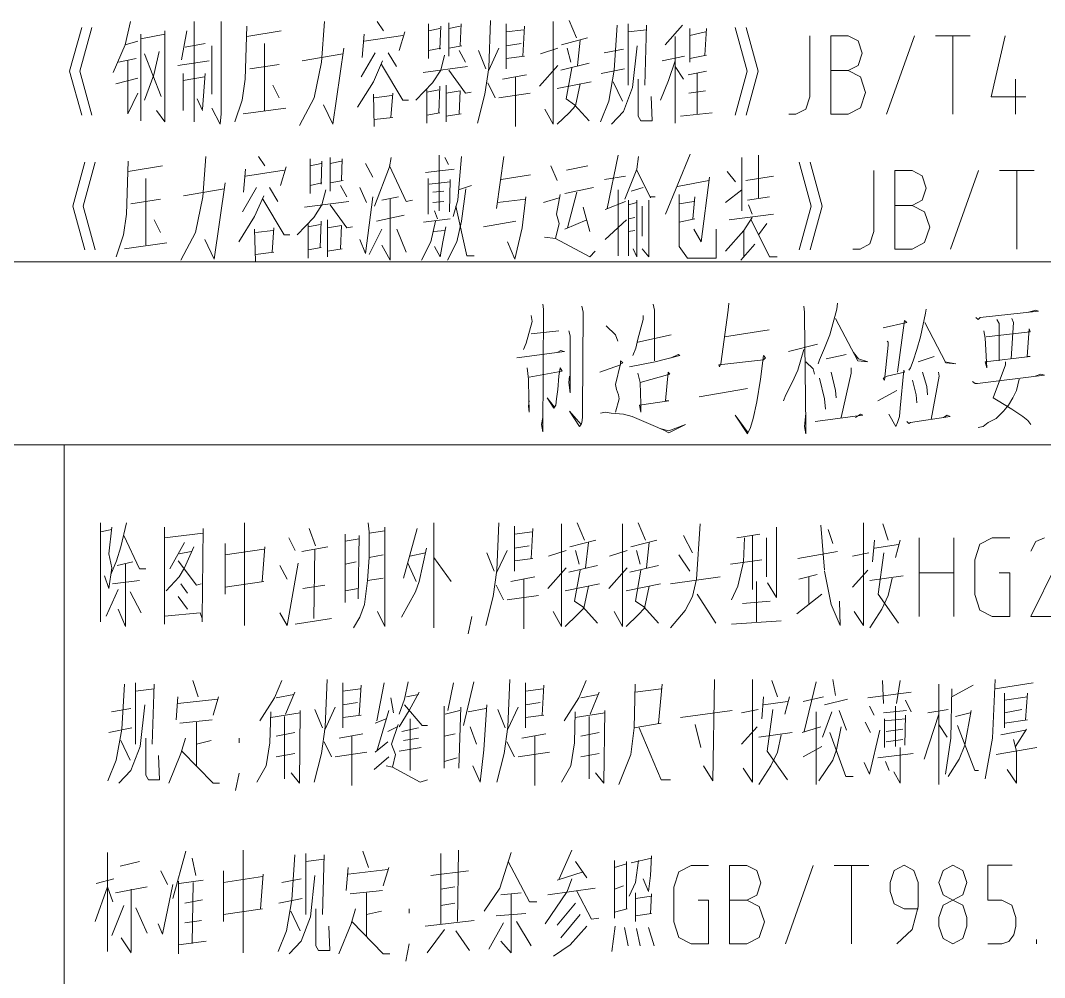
# Model space of a CAD drawing. Header units: millimetres. Extents: x 0 to 829, y 0 to 586.
# Drawn here: x 702.25 to 740.86, y 513.29 to 549.38 of the extents above; entities that cross this region are included whole.
import ezdxf

# ---------------------------------------------------------------- set-up
doc = ezdxf.new("R2010")
doc.units = ezdxf.units.MM

msp = doc.modelspace()

# ---------------------------------------------------------------- linework, layer by layer
at = {"color": 0, "lineweight": 0}
for points in [[(704.557194, 545.810722), (704.102111, 547.461722), (704.557194, 549.11625)], [(704.938194, 545.810722), (704.486639, 547.461722), (704.938194, 549.11625)], [(706.398694, 549.334972), (706.190556, 548.463611), (705.739, 547.419389)], [(708.801111, 549.334972), (708.801111, 545.549667)], [(709.810056, 549.334972), (709.810056, 545.853056), (709.774778, 545.461472), (709.460806, 546.071778)], [(710.783722, 549.158583), (710.716694, 547.158333), (710.610861, 546.375167), (710.332167, 545.549667)], [(713.70825, 549.334972), (713.602417, 547.810972), (713.323722, 546.463361), (712.769861, 545.419139)], [(715.690861, 549.334972), (715.934278, 548.985722)], [(717.638194, 549.246778), (717.638194, 547.9415)], [(717.638194, 548.985722), (718.058, 549.073917)], [(718.093278, 549.158583), (718.058, 548.29075)], [(718.403722, 548.029694), (718.403722, 549.289111)], [(718.403722, 549.073917), (718.823528, 549.158583)], [(718.858806, 549.246778), (718.823528, 548.421278)], [(719.970056, 549.377306), (719.903028, 547.59225)], [(720.562722, 549.246778), (720.562722, 547.549917)], [(721.257694, 549.158583), (721.190667, 548.029694)], [(722.337194, 549.334972), (722.337194, 545.461472), (722.023222, 546.029444)], [(722.929861, 549.377306), (723.208556, 548.724667)], [(724.739611, 549.204444), (724.633778, 547.507583), (724.425639, 546.332833), (724.111667, 545.549667)], [(725.155889, 549.246778), (725.155889, 546.939611)], [(725.783833, 546.939611), (725.850861, 549.204444)], [(727.209056, 549.204444), (726.549361, 548.463611)], [(727.48775, 549.073917), (727.48775, 547.810972)], [(728.112167, 549.073917), (728.045139, 548.072028)], [(729.191667, 549.11625), (729.643222, 547.461722)], [(729.611472, 549.11625), (730.063028, 547.461722)], [(706.783222, 548.682333), (707.686333, 548.855194)], [(706.783222, 548.855194), (706.783222, 545.592)], [(707.686333, 548.985722), (707.686333, 545.549667), (707.375889, 545.983583)], [(708.522417, 548.985722), (708.314278, 547.899167)], [(710.783722, 548.767), (712.071361, 548.985722)], [(715.204028, 548.855194), (715.133472, 547.983833)], [(715.204028, 548.594139), (716.664528, 548.812861)], [(716.735083, 548.943389), (716.526944, 548.244889)], [(720.562722, 548.943389), (721.222417, 549.028056)], [(722.651167, 548.463611), (723.624833, 548.724667)], [(725.850861, 549.028056), (725.155889, 548.943389)], [(726.930361, 548.767), (726.930361, 545.507333)], [(727.48775, 548.812861), (728.080417, 548.943389)], [(732.010361, 546.502167), (732.010361, 548.802278)], [(733.45675, 548.802278), (732.800583, 548.802278), (732.800583, 545.842472)], [(733.45675, 545.842472), (733.922417, 546.085889), (734.112917, 546.664444), (733.922417, 547.246528), (733.45675, 547.486417), (733.827167, 547.680444), (733.982389, 548.146111), (733.827167, 548.60825), (733.45675, 548.802278)], [(734.903139, 545.842472), (735.954417, 548.802278)], [(736.744639, 548.802278), (738.056972, 548.802278)], [(737.400806, 545.842472), (737.400806, 548.802278)], [(739.372833, 548.802278), (738.847194, 546.502167), (740.159528, 546.502167)], [(706.190556, 548.463611), (706.677389, 548.594139)], [(708.451861, 548.375417), (709.217389, 548.505944)], [(709.460806, 548.421278), (709.460806, 546.593889)], [(711.446944, 545.983583), (711.446944, 548.505944)], [(714.4385, 548.333083), (714.022222, 545.461472), (713.672972, 546.202306)], [(718.093278, 548.333083), (717.638194, 548.244889)], [(718.403722, 548.333083), (718.894083, 548.421278)], [(720.284028, 548.333083), (719.903028, 547.507583)], [(720.562722, 548.421278), (721.120111, 548.505944)], [(722.510056, 548.333083), (721.850361, 548.114361)], [(722.996889, 547.810972), (722.859306, 548.333083)], [(723.346139, 548.636472), (723.243833, 547.680444)], [(724.252778, 548.160222), (724.983028, 548.29075)], [(725.505139, 548.421278), (725.32875, 546.854944), (724.983028, 545.94125), (724.527944, 545.461472)], [(705.947139, 547.810972), (706.610361, 547.9415)], [(707.478194, 548.202556), (707.270056, 547.331194), (706.920806, 546.375167)], [(706.920806, 548.114361), (707.54875, 546.505694)], [(712.872167, 547.853306), (714.403222, 548.114361)], [(715.620306, 548.160222), (715.098194, 547.246528)], [(716.107139, 548.160222), (716.421111, 547.638111)], [(718.230861, 548.072028), (718.093278, 547.507583), (717.779306, 547.027806), (717.151361, 546.375167)], [(718.78825, 548.244889), (719.031667, 547.810972)], [(719.5185, 548.244889), (719.797194, 547.549917)], [(721.257694, 548.029694), (720.562722, 547.9415)], [(726.443528, 547.853306), (727.279611, 548.029694)], [(728.112167, 548.072028), (727.48775, 547.9415)], [(706.296389, 547.853306), (706.296389, 545.853056), (706.677389, 546.636222)], [(708.176694, 547.680444), (709.3585, 547.853306)], [(710.889556, 547.549917), (712.004333, 547.722778)], [(715.899, 547.853306), (715.553278, 547.070139), (714.960611, 546.114111)], [(715.863722, 547.722778), (716.664528, 546.375167), (716.872667, 546.375167)], [(717.430056, 547.419389), (719.102222, 547.638111)], [(718.403722, 547.507583), (719.031667, 546.636222), (719.239806, 546.678556)], [(719.483222, 545.507333), (719.761917, 546.593889), (719.903028, 547.59225)], [(721.815083, 546.897278), (722.510056, 547.680444)], [(723.695389, 547.768639), (722.615889, 547.507583)], [(723.032167, 547.59225), (722.824028, 546.4175)], [(725.018306, 547.549917), (724.146944, 547.377056)], [(726.930361, 547.853306), (726.686944, 547.116), (726.372972, 546.375167)], [(726.930361, 547.638111), (727.244333, 547.158333)], [(705.844833, 546.985472), (706.677389, 547.200667)], [(708.384833, 547.377056), (708.384833, 545.983583)], [(708.384833, 547.116), (709.185639, 547.246528)], [(709.217389, 547.377056), (709.115083, 546.029444)], [(720.425139, 547.158333), (721.32825, 547.331194)], [(720.911972, 547.246528), (720.911972, 545.376806)], [(725.540417, 547.158333), (725.540417, 545.768389), (725.642722, 545.592), (726.059, 545.592), (726.02725, 546.505694)], [(727.417194, 547.331194), (728.112167, 547.461722)], [(727.766444, 547.377056), (727.766444, 545.853056)], [(729.191667, 545.810722), (729.643222, 547.461722)], [(729.611472, 545.810722), (730.063028, 547.461722)], [(733.45675, 547.486417), (732.800583, 547.486417)], [(739.767944, 547.158333), (739.767944, 545.842472)], [(711.757389, 546.939611), (712.004333, 546.463361)], [(717.571167, 546.678556), (718.022722, 546.76675)], [(717.571167, 546.76675), (717.571167, 545.507333)], [(718.058, 546.897278), (718.022722, 545.898917)], [(718.301417, 545.549667), (718.301417, 546.939611)], [(718.823528, 546.724417), (718.301417, 546.636222)], [(718.823528, 546.724417), (718.78825, 545.853056)], [(719.86775, 547.027806), (720.146444, 546.463361)], [(722.478306, 546.809083), (723.762417, 547.070139)], [(723.346139, 546.985472), (723.173278, 546.159972)], [(724.5985, 547.070139), (724.94775, 546.332833)], [(727.452472, 546.636222), (728.080417, 546.724417)], [(709.115083, 545.983583), (708.906944, 546.4175)], [(715.553278, 546.593889), (715.585028, 545.376806)], [(715.585028, 546.463361), (716.24825, 546.548028)], [(716.283528, 546.636222), (716.212972, 545.722528)], [(720.284028, 546.463361), (721.465833, 546.636222)], [(723.138, 546.202306), (722.824028, 546.4175)], [(731.484722, 545.842472), (731.855139, 546.0365), (732.010361, 546.502167)], [(710.646139, 545.853056), (712.24775, 546.071778)], [(722.478306, 545.461472), (722.929861, 545.898917), (723.173278, 546.159972)], [(723.138, 546.202306), (723.695389, 545.592)], [(716.283528, 545.722528), (715.585028, 545.637861)], [(717.571167, 545.810722), (718.058, 545.898917)], [(718.301417, 545.768389), (718.858806, 545.853056)], [(728.323833, 545.898917), (727.1385, 545.768389)], [(731.223667, 545.842472), (731.484722, 545.842472)], [(732.800583, 545.842472), (733.45675, 545.842472)], [(704.673611, 540.727194), (704.222056, 542.378194), (704.673611, 544.032722)], [(705.058139, 540.727194), (704.606583, 542.378194), (705.058139, 544.032722)], [(706.3105, 544.075056), (706.239944, 542.074806), (706.137639, 541.291639), (705.858944, 540.466139)], [(709.2315, 544.251444), (709.129194, 542.727444), (708.8505, 541.379833), (708.293111, 540.335611)], [(711.217639, 544.251444), (711.461056, 543.902194)], [(713.164972, 544.16325), (713.164972, 542.857972)], [(713.616528, 544.075056), (713.58125, 543.207222)], [(713.9305, 542.946167), (713.9305, 544.205583)], [(713.9305, 543.990389), (714.346778, 544.075056)], [(714.382056, 544.16325), (714.346778, 543.33775)], [(716.227083, 544.205583), (716.156528, 543.859861), (715.599139, 542.378194)], [(718.036833, 544.293778), (718.036833, 542.205333)], [(718.244972, 544.205583), (718.386083, 543.944528)], [(718.872917, 544.251444), (718.802361, 543.380083), (718.731806, 542.596917), (718.558944, 541.986611)], [(720.471, 544.251444), (720.192306, 542.293528)], [(724.369194, 542.293528), (724.785472, 544.293778)], [(725.551, 544.251444), (725.483972, 543.771667), (725.028889, 542.63925)], [(727.501861, 544.336111), (726.563472, 542.074806)], [(729.449194, 544.205583), (729.449194, 542.205333)], [(730.077139, 544.293778), (730.077139, 542.685111)], [(731.608194, 544.032722), (732.05975, 542.378194)], [(732.024472, 544.032722), (732.476028, 542.378194)], [(706.3105, 543.683472), (707.598139, 543.902194)], [(710.730806, 543.771667), (710.66025, 542.900306)], [(710.730806, 543.510611), (712.191306, 543.729333)], [(712.261861, 543.859861), (712.050194, 543.161361)], [(713.164972, 543.902194), (713.58125, 543.990389)], [(715.253417, 543.990389), (715.532111, 543.468278)], [(717.027889, 542.596917), (716.784472, 542.554583), (716.156528, 543.902194)], [(717.514722, 543.641139), (718.594222, 543.771667)], [(722.245472, 543.902194), (722.488889, 543.33775)], [(722.838139, 543.729333), (723.638944, 543.902194)], [(725.483972, 543.729333), (726.006083, 542.685111)], [(728.891806, 543.683472), (729.205778, 543.291889)], [(734.426889, 541.418639), (734.426889, 543.71875)], [(735.873278, 543.71875), (735.213583, 543.71875), (735.213583, 540.758944)], [(735.873278, 540.758944), (736.335417, 541.002361), (736.529444, 541.580917), (736.335417, 542.163), (735.873278, 542.402889), (736.243694, 542.596917), (736.398917, 543.059056), (736.243694, 543.524722), (735.873278, 543.71875)], [(737.316139, 540.758944), (738.370944, 543.71875)], [(739.157639, 543.71875), (740.4735, 543.71875)], [(739.813806, 540.758944), (739.813806, 543.71875)], [(706.970194, 540.900056), (706.970194, 543.422417)], [(709.965278, 543.249556), (709.545472, 540.377944), (709.19975, 541.118778)], [(713.616528, 543.249556), (713.164972, 543.161361)], [(713.9305, 543.249556), (714.417333, 543.33775)], [(717.620556, 543.422417), (717.620556, 542.074806)], [(717.652306, 543.207222), (718.453111, 543.291889)], [(718.453111, 543.380083), (718.417833, 542.163)], [(720.368694, 543.380083), (721.479944, 543.552944)], [(724.263361, 543.380083), (725.064167, 543.510611)], [(727.015028, 543.119028), (728.196833, 543.33775)], [(728.232111, 543.468278), (727.918139, 541.030583), (727.639444, 541.510361)], [(729.590306, 543.33775), (730.634528, 543.510611)], [(708.398944, 542.769778), (709.93, 543.030833)], [(711.147083, 543.076694), (710.624972, 542.163)], [(711.633917, 543.076694), (711.947889, 542.554583)], [(713.757639, 542.9885), (713.616528, 542.424056), (713.302556, 541.944278), (712.678139, 541.291639)], [(714.3115, 543.161361), (714.558444, 542.727444)], [(715.045278, 543.076694), (715.288694, 542.508722)], [(717.793417, 542.900306), (718.209694, 542.946167)], [(719.045778, 543.030833), (718.872917, 541.81375), (718.696528, 541.030583), (718.350806, 540.335611)], [(718.767083, 542.9885), (719.253917, 543.161361)], [(722.767583, 542.857972), (723.847083, 543.076694)], [(723.222667, 542.900306), (722.873417, 541.552694)], [(724.785472, 542.9885), (724.785472, 540.508472)], [(725.275833, 542.946167), (725.727389, 543.076694)], [(728.824778, 542.508722), (729.449194, 542.9885)], [(706.412806, 542.466389), (707.527583, 542.63925)], [(711.425778, 542.769778), (711.076528, 541.986611), (710.483861, 541.030583)], [(711.3905, 542.63925), (712.191306, 541.291639), (712.399444, 541.291639)], [(712.956833, 542.335861), (714.625472, 542.554583)], [(715.532111, 542.727444), (715.253417, 540.596667), (715.045278, 541.118778)], [(716.505778, 542.727444), (715.877833, 542.596917)], [(716.191806, 542.63925), (716.191806, 540.335611), (715.877833, 540.900056)], [(717.793417, 542.508722), (718.209694, 542.554583)], [(720.227583, 542.508722), (721.307083, 542.63925)], [(721.307083, 542.727444), (721.1695, 541.552694), (720.890806, 540.377944), (720.612111, 541.030583)], [(721.966778, 542.508722), (722.559444, 542.685111)], [(722.594722, 542.815639), (722.457139, 542.074806), (722.559444, 541.725556), (722.421861, 541.161111)], [(724.298639, 542.247667), (725.064167, 542.554583)], [(725.17, 542.596917), (725.17, 540.508472)], [(725.17, 542.424056), (725.483972, 542.508722)], [(725.483972, 542.596917), (725.483972, 540.466139), (725.342861, 540.769528)], [(725.935528, 542.596917), (725.935528, 540.466139), (725.692111, 540.769528)], [(726.006083, 542.727444), (726.178944, 542.727444)], [(727.082056, 542.815639), (727.082056, 540.857722), (727.396028, 540.420278), (728.475528, 540.420278), (728.475528, 541.510361)], [(727.082056, 542.466389), (727.639444, 542.554583)], [(727.604167, 541.901944), (727.674722, 542.727444)], [(729.657333, 542.596917), (730.493417, 542.727444)], [(713.9305, 542.424056), (714.558444, 541.552694), (714.766583, 541.595028)], [(717.863972, 542.205333), (717.966278, 541.901944)], [(718.66125, 542.378194), (719.081056, 540.508472), (719.35975, 540.508472)], [(723.466083, 542.335861), (723.7095, 541.422167)], [(725.692111, 542.378194), (725.692111, 541.249306)], [(729.692611, 542.424056), (729.833722, 542.074806)], [(731.608194, 540.727194), (732.05975, 542.378194)], [(732.024472, 540.727194), (732.476028, 542.378194)], [(735.873278, 542.402889), (735.213583, 542.402889)], [(707.284167, 541.856083), (707.527583, 541.379833)], [(713.58125, 541.81375), (713.545972, 540.811861)], [(713.824667, 540.466139), (713.824667, 541.856083)], [(715.669694, 541.81375), (716.713917, 542.032472)], [(717.895722, 541.81375), (717.722861, 541.030583), (717.373611, 540.335611)], [(717.444167, 541.771417), (718.453111, 541.901944)], [(719.705472, 541.595028), (720.926083, 541.81375)], [(722.767583, 541.510361), (723.603667, 541.856083)], [(724.298639, 541.118778), (725.099444, 541.856083)], [(725.17, 541.901944), (725.413417, 541.944278)], [(727.082056, 541.771417), (727.674722, 541.901944)], [(729.833722, 541.944278), (729.51975, 541.4645), (728.824778, 540.681333)], [(728.962361, 541.856083), (730.634528, 542.074806)], [(729.798444, 541.856083), (730.493417, 540.466139), (730.772111, 540.466139)], [(730.391111, 541.725556), (730.077139, 541.291639)], [(711.076528, 541.510361), (711.111806, 540.293278)], [(711.111806, 541.379833), (711.7715, 541.4645)], [(711.806778, 541.552694), (711.73975, 540.639)], [(713.094417, 541.595028), (713.545972, 541.683222)], [(713.094417, 541.683222), (713.094417, 540.420278)], [(714.346778, 541.640889), (713.824667, 541.552694)], [(714.346778, 541.640889), (714.3115, 540.769528)], [(715.391, 540.550806), (715.877833, 541.510361)], [(716.435222, 541.510361), (716.784472, 540.639)], [(717.828694, 541.422167), (718.244972, 541.4645)], [(718.28025, 541.595028), (718.174417, 541.030583), (718.072111, 540.466139), (717.863972, 540.857722)], [(725.17, 541.422167), (725.413417, 541.4645)], [(729.51975, 541.4645), (729.51975, 540.466139)], [(733.90125, 540.758944), (734.271667, 540.952972), (734.426889, 541.418639)], [(706.169389, 540.769528), (707.771, 540.98825)], [(722.002056, 541.203444), (722.421861, 541.161111), (723.7095, 540.466139), (723.917639, 540.681333)], [(729.413917, 540.335611), (729.936028, 540.942389)], [(711.806778, 540.639), (711.111806, 540.550806)], [(713.094417, 540.727194), (713.58125, 540.811861)], [(713.824667, 540.681333), (714.382056, 540.769528)], [(733.636667, 540.758944), (733.90125, 540.758944)], [(735.213583, 540.758944), (735.873278, 540.758944)], [(769.958667, 540.279167), (622.070694, 540.279167)], [(721.942083, 538.684611), (721.970306, 538.490583), (721.942083, 533.869194), (721.889167, 534.140833), (721.942083, 534.412472)], [(723.409639, 538.607), (723.466083, 538.374167), (723.437861, 534.645306), (723.437861, 534.412472), (723.409639, 534.218444), (723.384944, 534.140833), (723.3285, 534.063222), (722.9475, 534.645306), (723.384944, 534.140833)], [(726.101333, 538.684611), (726.15425, 538.451778), (726.15425, 537.326417), (726.15425, 536.546778)], [(728.955306, 538.723417), (728.927083, 538.451778), (728.655444, 536.430361), (728.599, 536.313944), (728.574306, 536.391556), (730.257056, 536.585583), (730.338194, 536.663194), (730.257056, 536.740806), (730.147694, 535.848278), (730.013639, 534.994556), (729.876056, 534.373667), (729.770222, 534.024417), (729.660861, 533.791583), (729.198722, 534.490083), (729.685556, 533.830389)], [(731.781056, 538.607), (731.80575, 538.374167), (731.80575, 538.218944), (731.862194, 534.102028), (731.862194, 533.791583), (731.80575, 534.063222), (731.862194, 534.567694)], [(733.058111, 538.723417), (733.029889, 538.490583), (732.75825, 537.520444), (732.56775, 537.015972), (732.37725, 536.585583), (732.324333, 536.430361)], [(721.508167, 538.25775), (721.536389, 538.024917), (721.317667, 537.21), (721.208306, 536.977167)], [(725.720333, 538.25775), (725.720333, 538.102528), (725.529833, 537.365222), (725.448694, 537.015972), (725.339333, 536.740806)], [(736.398917, 538.490583), (736.370694, 538.335361), (736.180194, 537.442833), (736.046139, 536.977167), (735.908556, 536.546778), (735.799194, 536.275139), (735.746278, 536.197528)], [(738.272167, 538.180139), (738.353306, 538.102528), (738.437972, 538.180139), (740.635778, 538.412972), (740.529944, 538.451778), (740.258306, 538.374167)], [(724.333917, 537.869694), (724.686694, 537.520444), (724.767833, 537.287611)], [(732.973444, 538.141333), (733.816583, 536.546778), (734.197583, 536.507972), (733.844806, 536.624389), (733.654306, 536.86075)], [(734.769083, 537.792083), (735.665139, 537.986111), (735.584, 538.063722), (735.312361, 536.119917)], [(736.342472, 537.986111), (737.132694, 536.469167), (737.513694, 536.430361), (737.104472, 536.507972)], [(739.062389, 538.102528), (739.143528, 537.947306), (739.143528, 536.546778)], [(739.630361, 538.141333), (739.686806, 537.986111), (739.605667, 536.624389)], [(721.508167, 537.55925), (722.541806, 537.675667)], [(722.922806, 537.675667), (722.975722, 537.481639), (722.975722, 535.343806), (722.922806, 535.731861), (722.9475, 535.964694)], [(725.529833, 537.248806), (726.778667, 537.520444)], [(730.475778, 537.714472), (728.7895, 537.442833)], [(738.572028, 537.675667), (738.624944, 537.404028), (738.681389, 536.275139), (738.624944, 536.507972), (740.311222, 536.702), (740.201861, 536.702), (740.283, 537.753278), (740.311222, 537.636861), (738.653167, 537.442833)], [(731.209556, 536.899556), (732.296111, 537.171194)], [(734.931361, 537.287611), (734.959583, 537.248806), (734.959583, 537.132389), (734.822, 535.809472), (734.769083, 535.887083), (734.931361, 535.964694), (735.584, 536.119917), (735.555778, 536.197528), (735.421722, 534.761722), (735.3935, 534.451278), (735.312361, 534.218444), (735.255917, 534.063222), (734.984278, 534.528889)], [(720.964889, 536.663194), (722.757, 536.899556), (722.732306, 536.899556), (722.622944, 536.938361), (722.485361, 536.86075)], [(725.205278, 536.313944), (726.182472, 536.507972), (727.10675, 536.740806), (727.050306, 536.779611), (726.778667, 536.663194)], [(731.781056, 536.977167), (731.562333, 536.197528), (731.343611, 535.731861), (731.100194, 535.266194), (731.019056, 535.033361)], [(732.620667, 536.624389), (733.382667, 536.779611)], [(736.698778, 536.702), (736.099056, 536.507972)], [(724.0905, 536.119917), (724.877194, 536.391556), (724.877194, 536.546778), (724.958333, 536.469167), (724.877194, 536.430361), (724.686694, 535.65425), (724.714917, 535.460222), (724.796056, 535.266194), (724.824278, 535.110972), (724.686694, 534.6065)], [(731.862194, 536.507972), (732.133833, 536.236333), (732.18675, 536.042306)], [(739.386944, 536.507972), (739.386944, 536.391556), (738.924806, 535.149778), (739.115306, 535.033361), (739.630361, 534.722917), (740.039583, 534.451278), (740.230083, 534.296056), (740.339444, 534.140833)], [(721.345889, 536.275139), (721.398806, 535.848278), (721.398806, 535.770667), (721.427028, 534.6065), (721.398806, 534.839333), (721.427028, 535.033361)], [(721.427028, 535.925889), (722.675861, 536.158722), (722.594722, 536.275139), (722.541806, 535.964694), (722.513583, 535.460222), (722.460667, 535.110972), (722.432444, 534.878139), (722.351306, 534.761722), (722.107889, 535.149778), (722.379528, 534.800528)], [(725.529833, 536.081111), (725.610972, 535.731861), (725.639194, 534.916944), (725.639194, 534.6065), (725.58275, 534.878139), (726.697528, 535.033361), (726.563472, 535.033361), (726.672833, 536.119917), (726.72575, 536.042306), (725.610972, 535.731861)], [(732.811167, 536.119917), (732.973444, 535.421417), (733.001667, 535.149778)], [(733.573167, 536.275139), (733.573167, 536.081111), (733.192167, 534.412472)], [(736.261333, 536.119917), (736.427139, 535.576639), (736.451833, 535.266194)], [(736.861056, 536.119917), (736.88575, 535.964694), (736.589417, 534.334861)], [(738.138111, 535.770667), (738.247472, 535.693056), (738.328611, 535.693056), (740.8545, 536.0035), (740.716917, 536.042306), (740.501722, 535.964694)], [(732.37725, 535.887083), (732.56775, 535.110972), (732.595972, 534.722917)], [(735.883861, 535.809472), (736.017917, 535.266194), (736.046139, 534.95575)], [(739.902, 535.848278), (739.796167, 535.421417), (739.658583, 535.149778), (739.496306, 534.878139), (739.305806, 534.645306), (739.034167, 534.373667), (738.734306, 534.218444), (738.543806, 534.063222), (738.353306, 534.024417)], [(727.840528, 535.188583), (729.660861, 535.499028)], [(734.578583, 535.033361), (735.284139, 535.421417)], [(724.118722, 534.567694), (724.305694, 534.6065), (724.524417, 534.567694), (724.986556, 534.528889), (725.311111, 534.451278), (725.667417, 534.296056), (726.101333, 534.102028), (726.482333, 533.946806), (726.697528, 533.830389), (727.321944, 534.140833), (726.697528, 533.908), (726.401194, 533.985611)], [(732.214972, 534.25725), (734.007083, 534.490083), (733.925944, 534.528889), (733.735444, 534.412472)], [(735.665139, 534.25725), (735.746278, 534.179639), (735.799194, 534.218444), (737.294972, 534.451278), (737.185611, 534.490083), (737.051556, 534.412472)], [(769.958667, 533.378833), (622.070694, 533.378833)], [(703.901028, 533.378833), (703.901028, 443.660389)], [(705.269806, 530.440194), (705.269806, 526.70075)], [(705.269806, 530.090944), (705.689611, 530.179139)], [(705.689611, 530.267333), (705.583778, 529.265444)], [(706.243472, 530.440194), (706.035333, 529.5265), (705.862472, 529.004389), (705.654333, 528.482278)], [(707.672222, 530.267333), (707.672222, 526.612556)], [(707.672222, 530.221472), (707.672222, 526.785417)], [(709.097444, 526.831278), (709.132722, 530.221472)], [(710.699056, 530.440194), (710.699056, 526.570222)], [(713.133222, 530.221472), (713.376639, 529.568833)], [(715.362778, 530.440194), (715.398056, 530.090944), (715.398056, 529.134917), (715.3275, 528.263556), (715.221667, 527.353389), (715.048806, 526.873611), (714.805389, 526.482028)], [(715.398056, 530.048611), (715.987194, 530.136806)], [(715.987194, 530.267333), (715.987194, 526.524361), (715.7085, 527.092333)], [(717.204278, 530.221472), (716.685694, 528.35175)], [(717.832222, 530.440194), (717.832222, 526.482028)], [(720.284028, 530.440194), (720.213472, 528.655139)], [(720.876694, 530.309667), (720.876694, 528.612806)], [(721.571667, 530.221472), (721.501111, 529.092583)], [(722.651167, 530.397861), (722.651167, 526.524361), (722.337194, 527.092333)], [(723.240306, 530.440194), (723.519, 529.787556)], [(724.94775, 530.397861), (724.94775, 526.524361), (724.633778, 527.092333)], [(725.536889, 530.440194), (725.815583, 529.787556)], [(727.86875, 530.397861), (727.731167, 528.309417), (727.590056, 527.656778), (727.311361, 527.134667), (726.753972, 526.482028)], [(730.758, 530.267333), (730.758, 527.614444), (730.40875, 528.178889)], [(732.56775, 528.655139), (732.426639, 530.352)], [(732.705333, 530.179139), (732.881722, 529.657028)], [(734.02825, 530.440194), (734.02825, 526.570222), (733.679, 527.092333)], [(734.7585, 530.397861), (734.966639, 529.787556)], [(706.730306, 528.701), (706.141167, 529.960417)], [(709.132722, 530.048611), (707.672222, 529.87575)], [(712.367694, 529.87575), (712.611111, 529.395972)], [(714.491417, 530.006278), (714.491417, 527.438056)], [(714.491417, 529.745222), (715.013528, 529.829889)], [(715.013528, 529.960417), (714.97825, 527.568583)], [(720.876694, 530.006278), (721.536389, 530.090944)], [(722.961611, 529.5265), (723.938806, 529.787556)], [(725.258194, 529.5265), (726.235389, 529.787556)], [(727.244333, 529.960417), (727.590056, 529.307778)], [(729.540917, 529.87575), (729.505639, 528.962056), (729.2975, 528.048361), (729.054083, 527.52625)], [(729.262222, 529.87575), (730.130056, 530.006278)], [(729.851361, 529.960417), (729.851361, 527.917833)], [(730.373472, 529.87575), (730.373472, 528.394083)], [(734.444528, 529.787556), (734.3775, 528.962056)], [(735.421722, 529.787556), (735.245333, 529.134917)], [(736.127278, 526.908889), (736.127278, 529.865167)], [(737.443139, 529.865167), (737.443139, 526.908889)], [(738.889528, 529.865167), (738.423861, 529.625278), (738.229833, 529.043194)], [(738.889528, 529.865167), (739.545694, 529.865167)], [(740.861556, 529.865167), (740.529944, 529.731111), (740.335917, 529.371278)], [(708.43775, 529.699361), (707.880361, 528.701)], [(708.229611, 528.394083), (708.43775, 528.743333), (708.783472, 529.5265)], [(708.229611, 529.265444), (708.681167, 529.353639)], [(709.968806, 529.657028), (709.968806, 527.744972)], [(709.968806, 529.223111), (711.429306, 529.438306)], [(711.464583, 529.5265), (711.35875, 528.221222)], [(712.854528, 529.353639), (713.831722, 529.5265)], [(713.344889, 529.438306), (713.309611, 526.831278)], [(717.553528, 529.484167), (717.274833, 528.221222), (717.13725, 527.829639), (716.615139, 526.873611)], [(720.598, 529.395972), (720.213472, 528.570472)], [(720.876694, 529.484167), (721.430556, 529.568833)], [(722.824028, 529.395972), (722.160806, 529.17725)], [(723.310861, 528.873861), (723.173278, 529.395972)], [(723.660111, 529.699361), (723.554278, 528.743333)], [(725.120611, 529.395972), (724.457389, 529.17725)], [(725.607444, 528.873861), (725.469861, 529.395972)], [(725.956694, 529.699361), (725.850861, 528.743333)], [(731.558806, 529.092583), (733.054583, 529.353639)], [(734.444528, 529.484167), (735.351167, 529.614694)], [(705.583778, 529.265444), (705.689611, 528.743333), (705.583778, 527.960167), (705.410917, 528.439944)], [(705.89775, 528.831528), (706.486889, 528.962056)], [(708.194333, 529.004389), (708.889306, 528.090694), (709.062167, 528.136556)], [(714.491417, 528.873861), (714.907694, 528.962056)], [(715.398056, 529.134917), (715.920167, 529.223111)], [(716.929111, 529.17725), (717.51825, 529.307778)], [(717.832222, 529.134917), (718.491917, 528.221222)], [(719.832472, 529.307778), (720.111167, 528.612806)], [(721.571667, 529.092583), (720.876694, 529.004389)], [(727.48775, 528.612806), (727.067944, 529.223111)], [(729.018806, 528.873861), (730.200611, 529.046722)], [(733.611972, 529.17725), (734.236389, 529.307778)], [(734.793778, 529.307778), (734.585639, 527.744972), (735.351167, 526.654889)], [(738.229833, 527.727333), (738.229833, 529.043194)], [(706.211722, 528.873861), (706.211722, 526.524361), (705.933028, 527.177)], [(706.730306, 528.701), (706.97725, 528.701)], [(712.021972, 527.046472), (712.300667, 526.570222), (712.716944, 528.916194)], [(712.021972, 528.831528), (712.300667, 528.309417)], [(716.858556, 528.916194), (717.172528, 528.221222)], [(719.797194, 526.570222), (720.075889, 527.656778), (720.213472, 528.655139)], [(722.129056, 527.960167), (722.824028, 528.743333)], [(724.005833, 528.831528), (722.926333, 528.570472)], [(723.346139, 528.655139), (723.138, 527.483917)], [(724.425639, 527.960167), (725.120611, 528.743333)], [(726.302417, 528.831528), (725.222917, 528.570472)], [(725.642722, 528.655139), (725.434583, 527.483917)], [(732.56775, 528.612806), (732.811167, 527.353389), (733.156889, 526.570222), (733.125139, 527.483917)], [(733.611972, 528.006028), (734.201111, 528.655139)], [(741.306056, 528.863278), (740.335917, 526.908889), (741.387194, 526.908889)], [(705.721361, 528.136556), (706.730306, 528.263556)], [(707.742778, 527.8755), (708.229611, 528.394083)], [(711.429306, 528.221222), (709.968806, 528.006028)], [(715.3275, 528.263556), (715.920167, 528.35175)], [(720.735583, 528.221222), (721.642222, 528.394083)], [(721.222417, 528.309417), (721.222417, 526.439694)], [(726.753972, 528.136556), (728.634278, 528.394083)], [(729.992472, 528.221222), (729.992472, 526.70075)], [(731.594083, 528.309417), (732.289056, 528.482278)], [(731.975083, 528.394083), (731.975083, 527.395722)], [(734.271667, 528.263556), (735.524028, 528.439944)], [(735.10775, 528.35175), (734.966639, 527.699111), (734.723222, 527.177), (734.271667, 526.482028)], [(736.127278, 528.549306), (737.443139, 528.549306)], [(739.150583, 528.549306), (739.545694, 528.549306), (739.545694, 526.908889), (738.889528, 526.908889)], [(705.933028, 527.917833), (705.477944, 526.915944)], [(706.384583, 527.829639), (706.800861, 527.046472)], [(708.296639, 528.136556), (708.540056, 527.787306)], [(712.889806, 527.960167), (713.725889, 528.090694)], [(714.491417, 527.8755), (714.97825, 527.960167)], [(720.178194, 528.090694), (720.456889, 527.52625)], [(722.78875, 527.8755), (724.076389, 528.136556)], [(723.660111, 528.048361), (723.483722, 527.222861)], [(725.085333, 527.8755), (726.372972, 528.136556)], [(725.956694, 528.048361), (725.780306, 527.222861)], [(708.194333, 527.656778), (708.540056, 527.177)], [(720.598, 527.52625), (721.779806, 527.699111)], [(723.448444, 527.265194), (723.138, 527.483917)], [(725.745028, 527.265194), (725.434583, 527.483917)], [(727.766444, 527.744972), (728.461417, 526.654889)], [(729.470361, 527.395722), (730.514583, 527.483917)], [(731.523528, 527.004139), (732.461917, 527.744972)], [(738.229833, 527.727333), (738.423861, 527.148778), (738.889528, 526.908889)], [(707.672222, 526.915944), (709.026889, 527.046472)], [(709.097444, 526.70075), (709.097444, 526.831278), (709.026889, 527.046472)], [(722.78875, 526.524361), (723.240306, 526.961806), (723.483722, 527.222861)], [(723.448444, 527.265194), (724.005833, 526.654889)], [(725.085333, 526.524361), (725.536889, 526.961806), (725.780306, 527.222861)], [(725.745028, 527.265194), (726.302417, 526.654889)], [(713.969306, 526.831278), (712.611111, 526.612556)], [(719.130444, 526.249194), (719.2645, 526.908889)], [(729.054083, 526.612556), (730.930861, 526.743083)], [(706.169389, 524.354778), (706.063556, 522.657917), (705.855417, 521.483167), (705.544972, 520.703528)], [(706.585667, 524.400639), (706.585667, 522.093472)], [(707.213611, 522.093472), (707.284167, 524.354778)], [(708.744667, 524.485306), (708.952806, 523.878528)], [(712.099583, 524.485306), (711.820889, 523.832667), (711.267028, 522.964833)], [(713.807028, 524.531167), (713.736472, 522.746111)], [(714.396167, 524.400639), (714.396167, 522.703778)], [(715.9625, 524.400639), (715.683806, 522.964833)], [(716.869139, 524.442972), (716.728028, 523.790333), (716.519889, 523.225889)], [(718.573056, 524.400639), (718.364917, 523.356417)], [(719.338583, 524.442972), (718.954056, 522.788444)], [(720.696778, 524.531167), (720.626222, 522.746111)], [(721.285917, 524.400639), (721.285917, 522.703778)], [(723.5825, 524.485306), (723.303806, 523.832667), (722.749944, 522.964833)], [(725.427528, 524.354778), (725.39225, 522.703778), (725.254667, 521.701889), (724.803111, 520.573)], [(726.298889, 522.876639), (726.436472, 524.354778)], [(728.419083, 524.531167), (728.352056, 520.703528), (728.002806, 521.267972)], [(729.847833, 524.531167), (729.847833, 520.657667), (729.498583, 521.179778)], [(730.578083, 524.485306), (730.786222, 523.878528)], [(732.246722, 524.442972), (731.795167, 522.57325)], [(732.874667, 524.531167), (732.976972, 523.920861)], [(734.754972, 524.485306), (734.786722, 523.617472)], [(735.414667, 524.485306), (735.273556, 523.617472)], [(736.875167, 524.354778), (736.875167, 520.573)], [(738.998889, 524.531167), (738.893056, 522.312194), (738.614361, 520.788194)], [(738.998889, 524.181917), (740.424111, 524.400639)], [(707.284167, 524.181917), (706.585667, 524.093722)], [(711.891444, 523.832667), (712.554667, 523.963194)], [(712.586417, 524.051389), (712.240694, 523.225889)], [(714.396167, 524.093722), (715.059389, 524.181917)], [(715.094667, 524.312444), (715.024111, 523.180028)], [(717.285417, 524.051389), (716.900889, 523.356417), (716.519889, 522.746111)], [(716.798583, 523.878528), (717.250139, 523.963194)], [(721.285917, 524.093722), (721.949139, 524.181917)], [(721.984417, 524.312444), (721.913861, 523.180028)], [(723.374361, 523.832667), (724.037583, 523.963194)], [(724.069333, 524.051389), (723.723611, 523.225889)], [(726.401194, 524.181917), (725.427528, 524.051389)], [(734.197583, 523.832667), (735.830944, 524.051389)], [(737.362, 524.181917), (737.326722, 522.312194), (737.118583, 520.961056)], [(737.362, 523.878528), (738.162806, 524.312444)], [(739.348139, 524.009056), (739.348139, 522.703778)], [(740.145417, 523.007167), (740.215972, 524.009056)], [(706.934917, 523.571611), (706.762056, 522.005278), (706.412806, 521.091583), (705.96125, 520.615333)], [(708.187278, 523.878528), (708.116722, 523.007167)], [(708.187278, 523.617472), (709.683056, 523.790333)], [(709.718333, 523.878528), (709.510194, 523.180028)], [(714.396167, 523.571611), (714.953556, 523.659806)], [(716.205917, 523.832667), (716.31175, 523.268222)], [(716.728028, 523.571611), (717.39125, 522.788444), (717.599389, 522.788444)], [(719.582, 520.657667), (719.719583, 521.87475), (719.825417, 523.571611)], [(721.285917, 523.571611), (721.843306, 523.659806)], [(730.264111, 523.878528), (730.193556, 523.0495)], [(730.264111, 523.571611), (731.17075, 523.702139)], [(731.237778, 523.878528), (731.064917, 523.225889)], [(731.759889, 523.702139), (732.525417, 523.878528)], [(732.560694, 523.571611), (733.432056, 523.790333)], [(735.622806, 523.748), (735.830944, 523.310556)], [(740.215972, 523.878528), (739.348139, 523.748)], [(705.682556, 523.310556), (706.412806, 523.441083)], [(711.683306, 523.310556), (711.648028, 522.135806), (711.510444, 521.267972), (711.161194, 520.657667)], [(711.683306, 523.095361), (712.798083, 523.268222)], [(712.798083, 523.356417), (712.762806, 520.615333), (712.448833, 521.006917)], [(713.351944, 523.39875), (713.630639, 522.703778)], [(714.117472, 523.486944), (713.736472, 522.657917)], [(715.094667, 523.180028), (714.396167, 523.095361)], [(716.135361, 523.356417), (715.683806, 521.832417)], [(718.223806, 523.529278), (718.223806, 521.179778)], [(718.816472, 523.356417), (718.259083, 523.225889)], [(718.781194, 521.179778), (718.85175, 523.486944)], [(719.130444, 523.310556), (719.790139, 523.441083)], [(720.241694, 523.39875), (720.520389, 522.703778)], [(721.007222, 523.486944), (720.626222, 522.657917)], [(721.984417, 523.180028), (721.285917, 523.095361)], [(723.166222, 523.310556), (723.130944, 522.135806), (722.993361, 521.267972), (722.644111, 520.657667)], [(723.166222, 523.095361), (724.281, 523.268222)], [(724.281, 523.356417), (724.245722, 520.615333), (723.93175, 521.006917)], [(727.131444, 523.095361), (729.082306, 523.356417)], [(729.428028, 523.268222), (730.055972, 523.39875)], [(730.613361, 523.39875), (730.405222, 521.832417), (731.17075, 520.745861)], [(732.246722, 523.310556), (732.246722, 520.573)], [(732.839389, 523.310556), (732.490139, 522.354528)], [(733.118083, 523.356417), (733.396778, 522.615583)], [(734.264611, 523.529278), (734.441, 523.180028)], [(734.786722, 523.268222), (735.658083, 523.356417)], [(735.241806, 523.529278), (735.241806, 522.005278)], [(735.622806, 523.180028), (735.587528, 522.051139)], [(736.875167, 523.225889), (736.317778, 521.529028)], [(737.224417, 523.39875), (736.458889, 523.268222)], [(738.09225, 523.356417), (737.848833, 522.051139), (737.640694, 521.529028), (737.224417, 520.876389)], [(737.503111, 523.137694), (738.0605, 523.268222)], [(739.348139, 523.268222), (740.007833, 523.39875)], [(708.257833, 522.876639), (709.474917, 523.007167)], [(708.88225, 522.918972), (708.88225, 521.267972)], [(712.205417, 520.788194), (712.205417, 523.137694)], [(715.616778, 522.876639), (716.033056, 523.0495)], [(716.484611, 522.834306), (716.241194, 522.093472), (716.382306, 521.701889), (716.276472, 521.222111)], [(716.936167, 521.091583), (716.936167, 523.0495)], [(723.688333, 520.788194), (723.688333, 523.137694)], [(725.39225, 522.703778), (726.401194, 522.876639)], [(727.896972, 521.962944), (727.688833, 522.834306)], [(734.299889, 522.527389), (734.09175, 522.918972)], [(734.822, 521.962944), (734.822, 523.0495)], [(734.822, 522.964833), (735.622806, 523.0495)], [(736.875167, 522.834306), (737.189139, 522.354528)], [(737.573667, 522.788444), (738.233361, 521.091583), (738.370944, 521.091583)], [(739.348139, 522.876639), (740.215972, 523.007167)], [(706.448083, 522.703778), (705.576722, 522.527389)], [(711.891444, 522.396861), (712.586417, 522.527389)], [(713.320194, 520.657667), (713.595361, 521.744222), (713.736472, 522.746111)], [(714.258583, 522.312194), (715.161694, 522.485056)], [(714.745417, 522.396861), (714.745417, 520.527139)], [(716.103611, 522.57325), (716.449333, 522.746111)], [(716.625722, 522.57325), (717.250139, 522.703778)], [(718.223806, 522.396861), (718.643611, 522.485056)], [(719.197472, 522.746111), (719.444417, 522.093472)], [(720.209944, 520.657667), (720.485111, 521.744222), (720.626222, 522.746111)], [(721.148333, 522.312194), (722.051444, 522.485056)], [(721.635167, 522.396861), (721.635167, 520.527139)], [(723.374361, 522.396861), (724.069333, 522.527389)], [(725.568639, 522.703778), (726.401194, 520.745861), (726.750444, 520.745861)], [(729.428028, 522.093472), (730.020694, 522.746111)], [(730.09125, 522.354528), (731.343611, 522.527389)], [(730.927333, 522.442722), (730.786222, 521.790083), (730.542806, 521.267972), (730.09125, 520.573)], [(731.724611, 522.527389), (732.423111, 522.746111)], [(733.188639, 522.746111), (733.01225, 521.87475), (732.874667, 521.483167), (732.352556, 520.703528)], [(732.768833, 522.527389), (733.3615, 520.876389), (733.640194, 520.876389)], [(734.056472, 521.3985), (734.264611, 520.961056), (734.649139, 522.615583)], [(734.892556, 522.57325), (735.5205, 522.657917)], [(739.207028, 522.442722), (740.145417, 522.615583)], [(739.764417, 522.005278), (740.180694, 522.657917)], [(706.031806, 522.224), (706.377528, 521.483167)], [(706.970194, 522.312194), (706.970194, 520.918722), (707.076028, 520.745861), (707.492306, 520.745861), (707.457028, 521.659556)], [(708.465972, 522.312194), (708.293111, 521.744222), (707.841556, 520.615333)], [(708.88225, 522.093472), (709.439639, 522.224)], [(710.487389, 522.146389), (710.487389, 522.312194)], [(713.701194, 522.181667), (713.979889, 521.613694)], [(715.616778, 521.790083), (716.103611, 522.181667)], [(717.250139, 522.312194), (716.69275, 522.224)], [(720.590944, 522.181667), (720.869639, 521.613694)], [(731.759889, 521.613694), (732.458389, 522.005278)], [(735.5205, 522.266333), (734.892556, 522.181667)], [(739.693861, 522.266333), (739.799694, 521.832417), (739.799694, 520.615333)], [(708.328389, 521.832417), (709.510194, 520.615333), (709.753611, 520.615333)], [(712.586417, 521.744222), (711.891444, 521.613694)], [(714.117472, 521.613694), (715.302806, 521.790083)], [(716.519889, 521.832417), (717.355972, 521.962944)], [(721.007222, 521.613694), (722.192556, 521.790083)], [(724.069333, 521.744222), (723.374361, 521.613694)], [(734.578583, 521.571361), (735.9015, 521.744222)], [(735.414667, 521.962944), (735.414667, 520.615333), (735.17125, 521.04925)], [(739.034167, 521.701889), (740.565222, 521.962944)], [(716.135361, 521.613694), (715.5815, 521.137444)], [(716.033056, 521.267972), (716.276472, 521.222111), (717.320694, 520.657667)], [(718.223806, 521.440833), (718.710639, 521.571361)], [(719.582, 520.657667), (719.303306, 521.267972)], [(734.998389, 521.091583), (734.857278, 521.440833)], [(710.356861, 520.340167), (710.487389, 520.996333)], [(739.799694, 520.615333), (739.450444, 521.137444)], [(717.320694, 520.657667), (717.599389, 520.745861)], [(705.523806, 518.011833), (705.523806, 514.268861)], [(708.480083, 518.054167), (707.99325, 516.272639)], [(708.7235, 517.793111), (708.864611, 517.140472)], [(710.639083, 518.0965), (710.639083, 514.226528)], [(712.586417, 517.923639), (712.480583, 516.226778), (712.272444, 515.052028), (711.958472, 514.268861)], [(713.002694, 517.965972), (713.002694, 515.662333)], [(713.630639, 515.662333), (713.701194, 517.923639)], [(715.161694, 518.054167), (715.369833, 517.443861)], [(718.100333, 517.965972), (718.100333, 515.313083)], [(718.760028, 518.0965), (718.72475, 515.401278)], [(720.742639, 518.011833), (720.326361, 516.664222), (719.733694, 515.792861)], [(723.039222, 518.0965), (722.552389, 517.009944)], [(725.268778, 517.62025), (726.034306, 517.793111)], [(726.034306, 517.881306), (725.999028, 517.140472), (725.928472, 516.533694), (725.720333, 517.009944)], [(706.010639, 517.489722), (706.740889, 517.662583)], [(713.701194, 517.750778), (713.002694, 517.662583)], [(714.604306, 517.443861), (714.53375, 516.576028)], [(716.135361, 517.443861), (715.927222, 516.748889)], [(720.640333, 517.662583), (721.441139, 516.142111)], [(723.180333, 517.662583), (723.596611, 517.055806)], [(724.640833, 517.704917), (724.640833, 515.531806)], [(725.092389, 517.574389), (724.640833, 517.443861)], [(725.092389, 515.881056), (725.092389, 517.662583)], [(725.547472, 517.704917), (725.441639, 516.879417), (725.198222, 516.357306)], [(727.537139, 517.521472), (727.071472, 517.281583), (726.880972, 516.6995)], [(727.537139, 517.521472), (728.193306, 517.521472)], [(729.639694, 517.521472), (728.983528, 517.521472), (728.983528, 514.565194)], [(729.639694, 514.565194), (730.105361, 514.805083), (730.299389, 515.387167), (730.105361, 515.96925), (729.639694, 516.209139), (730.013639, 516.399639), (730.165333, 516.865306), (730.013639, 517.330972), (729.639694, 517.521472)], [(731.086083, 514.565194), (732.137361, 517.521472)], [(732.927583, 517.521472), (734.239917, 517.521472)], [(733.58375, 514.565194), (733.58375, 517.521472)], [(736.092, 516.868833), (735.936778, 517.330972), (735.566361, 517.525), (735.192417, 517.330972), (735.040722, 516.868833)], [(739.245833, 516.209139), (738.720194, 516.209139), (738.720194, 517.525), (739.640944, 517.525)], [(705.767222, 517.009944), (705.104, 516.837083)], [(707.785111, 516.79475), (707.541694, 517.313333)], [(709.905306, 517.313333), (709.905306, 515.401278)], [(709.905306, 516.879417), (711.369333, 517.098139)], [(711.404611, 517.182806), (711.298778, 515.881056)], [(712.099583, 516.879417), (712.829833, 517.009944)], [(713.351944, 517.140472), (713.179083, 515.574139), (712.829833, 514.660444), (712.378278, 514.184194)], [(714.604306, 517.182806), (716.100083, 517.359194)], [(717.715806, 517.140472), (719.144556, 517.313333)], [(723.039222, 517.009944), (722.866361, 516.533694), (722.030278, 515.313083)], [(722.485361, 516.967611), (723.459028, 517.271)], [(705.523806, 516.706556), (705.068722, 515.401278)], [(705.523806, 516.706556), (705.731944, 516.142111)], [(705.83425, 516.487833), (707.019583, 516.706556)], [(706.426917, 514.268861), (706.426917, 516.618361)], [(707.435861, 515.313083), (707.608722, 514.9215), (707.99325, 516.79475)], [(708.201389, 516.925278), (708.201389, 514.184194)], [(708.236667, 516.837083), (709.139778, 516.967611)], [(708.758778, 516.879417), (708.7235, 514.575778)], [(718.100333, 516.618361), (718.622444, 516.706556)], [(722.136111, 516.403167), (723.910583, 516.664222)], [(724.640833, 516.618361), (724.990083, 516.748889)], [(726.880972, 515.387167), (726.880972, 516.6995)], [(735.040722, 516.868833), (735.040722, 516.537222)], [(736.092, 515.962194), (736.092, 516.868833)], [(708.444806, 516.09625), (709.108028, 516.226778)], [(712.865111, 516.272639), (711.99375, 516.09625)], [(714.674861, 516.4455), (715.891944, 516.576028)], [(715.299278, 516.487833), (715.299278, 514.836833)], [(720.361639, 516.403167), (721.127167, 516.487833)], [(720.742639, 516.4455), (720.742639, 514.226528), (720.361639, 514.660444)], [(723.215611, 516.576028), (723.773, 515.489472), (724.048167, 515.531806)], [(725.441639, 516.487833), (725.441639, 515.401278)], [(726.034306, 516.357306), (725.441639, 516.272639)], [(726.034306, 516.4455), (725.999028, 515.704667)], [(735.040722, 516.537222), (735.192417, 516.075083), (735.566361, 515.881056)], [(706.148222, 516.011583), (705.696667, 514.879167)], [(706.599778, 515.923389), (707.019583, 514.967361)], [(711.369333, 515.881056), (709.905306, 515.662333)], [(713.387222, 515.881056), (713.387222, 514.487583), (713.489528, 514.314722), (713.909333, 514.314722), (713.874056, 515.228417)], [(714.883, 515.881056), (714.710139, 515.313083), (714.255056, 514.184194)], [(716.904417, 515.71525), (716.904417, 515.881056)], [(718.100333, 516.011583), (718.622444, 516.09625)], [(721.441139, 516.142111), (721.719833, 516.142111)], [(723.180333, 516.09625), (722.485361, 515.27075)], [(724.640833, 515.750528), (725.127667, 515.881056)], [(727.801722, 516.209139), (728.193306, 516.209139), (728.193306, 514.565194), (727.537139, 514.565194)], [(729.639694, 516.209139), (728.983528, 516.209139)], [(735.294722, 514.565194), (735.86975, 515.104944), (736.092, 515.962194)], [(735.566361, 515.881056), (736.092, 515.881056)], [(737.929972, 515.552972), (737.778278, 516.018639), (737.404333, 516.209139), (737.033917, 516.018639), (736.878694, 515.552972)], [(739.771472, 515.552972), (739.619778, 516.018639), (739.245833, 516.209139)], [(708.444806, 515.358944), (709.07275, 515.443611)], [(712.445306, 515.792861), (712.794556, 515.052028)], [(715.299278, 515.662333), (715.856667, 515.792861)], [(717.507667, 515.228417), (719.352694, 515.443611)], [(720.188778, 515.62), (721.300028, 515.704667)], [(723.353194, 515.662333), (722.622944, 514.790972)], [(725.441639, 515.62), (726.034306, 515.704667)], [(736.878694, 515.224889), (736.878694, 515.552972)], [(737.929972, 515.552972), (737.929972, 515.224889)], [(739.771472, 515.224889), (739.771472, 515.552972)], [(714.741889, 515.401278), (715.927222, 514.184194), (716.170639, 514.184194)], [(717.578222, 514.226528), (718.237917, 515.097889)], [(720.463944, 515.358944), (719.910083, 514.357056)], [(720.954306, 515.401278), (721.508167, 514.487583)], [(723.596611, 515.228417), (722.972194, 514.529917), (722.34425, 514.096)], [(724.676111, 515.228417), (724.538528, 514.268861)], [(725.025361, 515.182556), (725.162944, 514.487583)], [(725.476917, 515.140222), (725.6145, 514.487583)], [(725.928472, 515.182556), (726.136611, 514.487583)], [(726.880972, 515.387167), (727.071472, 514.805083), (727.537139, 514.565194)], [(736.878694, 515.224889), (737.033917, 514.759222), (737.404333, 514.565194), (737.778278, 514.759222), (737.929972, 515.224889)], [(739.245833, 514.565194), (739.510417, 514.653389), (739.700917, 514.896806), (739.771472, 515.224889)], [(706.426917, 514.226528), (706.045917, 514.790972)], [(718.657722, 515.052028), (719.179833, 514.314722)], [(740.561694, 514.565194), (740.561694, 514.731)], [(708.201389, 514.529917), (709.245611, 514.660444)], [(716.773889, 513.909028), (716.904417, 514.565194)], [(728.983528, 514.565194), (729.639694, 514.565194)], [(738.720194, 514.565194), (739.245833, 514.565194)]]:
    msp.add_lwpolyline(points, dxfattribs=at)
msp.add_lwpolyline([(737.929972, 516.868833), (737.778278, 517.330972), (737.404333, 517.525), (737.033917, 517.330972), (736.878694, 516.868833), (737.033917, 516.403167), (737.404333, 516.209139), (737.778278, 516.403167)], close=True, dxfattribs=at)

doc.saveas('drawing.dxf')
